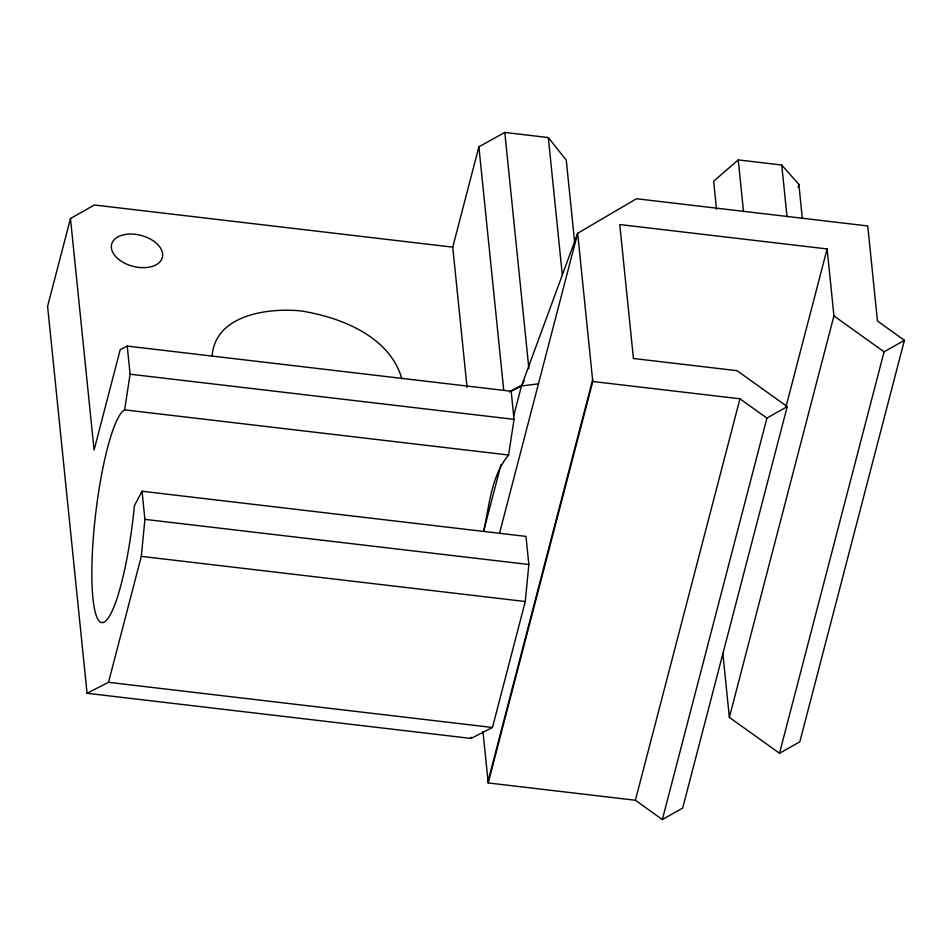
<?xml version="1.0" encoding="UTF-8"?>
<svg xmlns="http://www.w3.org/2000/svg" width="952" height="952" viewBox="0 0 952 952"><rect width="100%" height="100%" fill="white"/><g stroke="black" fill="none" stroke-linecap="round" stroke-linejoin="round"><path stroke-width="1.43" d="M87.06 693.282L108.504 682.322L141.312 556.361L144.894 519.364L142.026 491.244L525.98 536.404L528.848 564.512L525.266 601.521L492.458 727.483L471.026 738.443L87.06 693.282L47.6 306.342L70.472 218.52L94.391 205.001L452.747 247.151L467.051 387.404M212.129 356.036C215.14 314.565 268.476 307.579 301.189 310.959C340.995 317.349 389.737 336.33 401.875 378.837M471.026 738.443L471.18 737.276M142.026 491.244L134.41 505.738A107.338 18.838 -83.3 0 1 104.101 622.12A107.338 18.838 -83.3 0 1 94.319 526.242A107.338 18.838 -83.3 0 1 124.629 409.86L130.091 374.195L127.223 346.088L511.176 391.248L521.482 385.976L538.451 383.834M500.954 464.766L483.794 530.633C489.411 505.06 491.28 475.786 508.594 455.02L514.044 419.356L511.176 391.248M452.747 247.151L478.892 146.786L504.798 132.447L548.316 137.564L566.261 160.126L574.699 242.808M513.687 415.869L521.482 385.976L577.662 233.288L636.483 198.742L867.76 225.945L877.458 321.026L904.4 340.328L799.835 741.787L779.509 753.282L729.363 717.368L722.83 653.298M499.61 532.942L577.662 233.288L592.775 381.49L488.209 782.937L635.401 800.251L662.342 819.553L682.667 808.058L787.233 406.599L737.098 370.685L633.425 358.488L619.764 224.553L827.109 248.936L833.94 315.909L729.363 717.368M488.043 781.283L592.608 379.836M635.401 800.251L739.966 398.793L592.775 381.49M798.121 187.282L798.859 184.414L781.747 165.017L738.228 159.9L713.655 181.237L716.523 209.297M662.342 819.553L766.907 418.106L787.233 406.599M785.876 407.218L827.109 248.936M779.509 753.282L884.075 351.823L904.4 340.328M521.482 385.976L524.147 380.669M509.368 391.95L522.327 384.786M127.223 346.088L120.226 349.658L94.081 450.022L70.472 218.52M130.091 374.195L514.044 419.356M124.629 409.86L508.594 455.02M144.894 519.364L528.848 564.512M141.312 556.361L525.266 601.521M108.504 682.322L492.458 727.483M833.94 315.909L884.075 351.823M739.966 398.793L766.907 418.106M798.859 184.414L802.322 218.377M781.747 165.017L787.018 216.687M738.228 159.9L743.5 211.57M548.316 137.564L562.311 274.866M504.798 132.447L528.884 368.674M478.892 146.786L503.739 390.391M482.962 731.457L488.209 782.937M120.095 260.42A26.18 15.97 14.6 0 0 162.161 258.04A26.18 15.97 14.6 0 0 128.746 234.097A26.18 15.97 14.6 0 0 120.095 260.42"/></g></svg>
